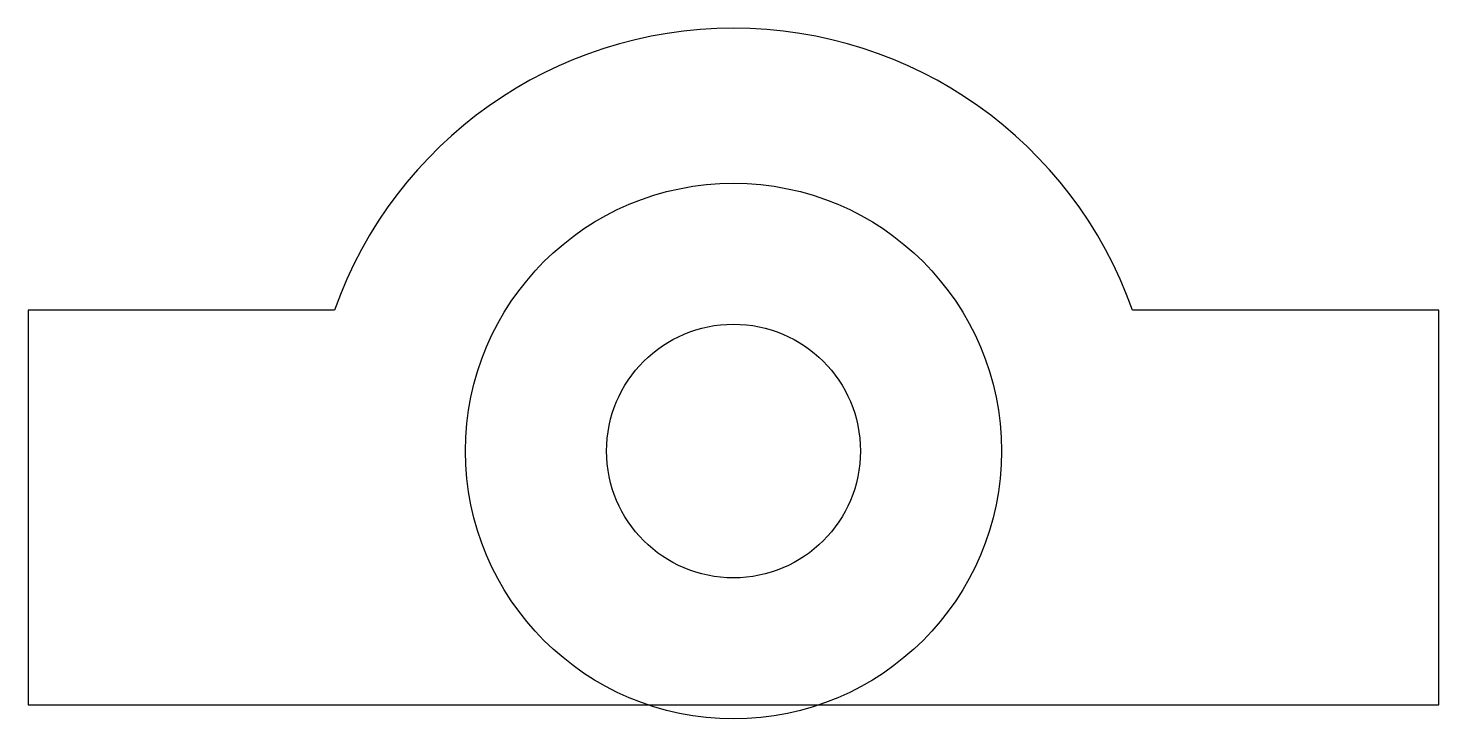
# Model space of a CAD drawing. Header units: millimetres. Extents: x -25 to 25, y -9.5 to 15.
import ezdxf

# ---------------------------------------------------------------- set-up
doc = ezdxf.new("R2010")
doc.units = ezdxf.units.MM
doc.layers.get('0').update_dxf_attribs({"linetype": 'CONTINUOUS'})

msp = doc.modelspace()

# ---------------------------------------------------------------- linework, layer by layer
msp.add_lwpolyline([(-25, -9), (25, -9), (25, 5), (14.142, 5, 0.707107), (-14.142, 5), (-25, 5)], format="xyb", close=True)
for radius in [9.5, 4.5]:
    msp.add_circle((0, 0), radius)

doc.saveas('drawing.dxf')
